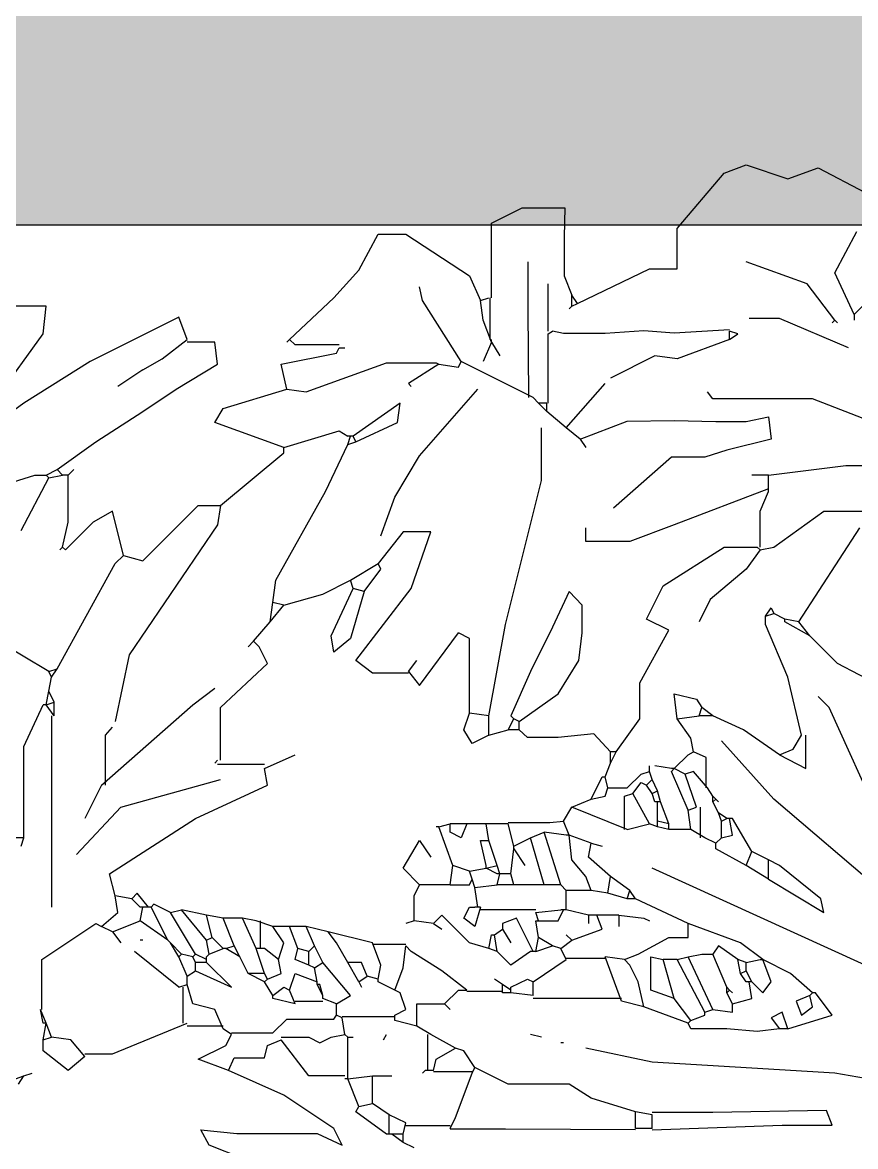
# Model space of a CAD drawing. Header units: metres. Extents: x 1769 to 3632, y 809 to 2652.
# Drawn here: x 2677.7965 to 2678.0417, y 1870.5699 to 1870.9007 of the extents above; entities that cross this region are included whole.
import ezdxf

# ---------------------------------------------------------------- set-up
doc = ezdxf.new("R2010")
doc.units = ezdxf.units.M
doc.header["$LTSCALE"] = 10
for name, color, linetype in [('A-WALL', 6, 'Continuous'), ('A-WALL-PATT', 8, 'Continuous'), ('L-PLNT', 66, 'Continuous')]:
    doc.layers.add(name, color=color, linetype=linetype)

# ---------------------------------------------------------------- blocks, each defined once
blk = doc.blocks.new('GARRA DE LEON')
at = {"layer": 'L-PLNT', "color": 65, "linetype": 'Continuous'}
for p, q in [((1271.7117, 335.3075), (1271.7821, 335.3903)), ((1271.7821, 335.3903), (1271.8152, 335.4027)), ((1271.8152, 335.4027), (1271.8773, 335.382)), ((1271.8773, 335.382), (1271.9229, 335.3986)), ((1271.9229, 335.3986), (1271.9933, 335.3613)), ((1271.4342, 335.3158), (1271.4798, 335.3386)), ((1271.4798, 335.3386), (1271.5439, 335.3386)), ((1271.5439, 335.3386), (1271.5429, 335.2951)), ((1271.4342, 335.204), (1271.4342, 335.3158)), ((1271.7117, 335.2474), (1271.7117, 335.3075)), ((1271.9477, 335.2412), (1271.9809, 335.3034)), ((1271.2354, 335.2454), (1271.2644, 335.2992)), ((1271.2644, 335.2992), (1271.3059, 335.2992)), ((1271.3059, 335.2992), (1271.4011, 335.2371)), ((1271.5429, 335.2951), (1271.5429, 335.2371)), ((1271.4891, 335.1874), (1271.4891, 335.2578)), ((1271.9063, 335.2247), (1271.8152, 335.2578)), ((1271.1982, 335.204), (1271.2354, 335.2454)), ((1271.4011, 335.2371), (1271.4177, 335.1998)), ((1271.5429, 335.2371), (1271.5543, 335.2081)), ((1271.5626, 335.1957), (1271.6703, 335.2474)), ((1271.6703, 335.2474), (1271.7117, 335.2474)), ((1271.9767, 335.1791), (1271.9477, 335.2412)), ((1271.9767, 335.1791), (1272.043, 335.2454)), ((1271.3307, 335.1998), (1271.3265, 335.2205)), ((1271.5191, 335.1543), (1271.5191, 335.2247)), ((1271.9477, 335.1708), (1271.9063, 335.2247)), ((1271.1319, 335.1418), (1271.1982, 335.204)), ((1271.4177, 335.1998), (1271.4301, 335.204)), ((1271.4321, 335.1418), (1271.4321, 335.204)), ((1271.5543, 335.1915), (1271.5543, 335.2081)), ((1271.5626, 335.1957), (1271.5543, 335.2081)), ((1270.7675, 335.1915), (1270.7219, 335.1915)), ((1270.7633, 335.1501), (1270.7675, 335.1915)), ((1271.3887, 335.1087), (1271.3307, 335.1998)), ((1271.4218, 335.1708), (1271.4177, 335.1998)), ((1271.4901, 335.0549), (1271.4891, 335.1874)), ((1271.5543, 335.1915), (1271.5502, 335.1874)), ((1271.5543, 335.1915), (1271.5626, 335.1957)), ((1270.9663, 335.175), (1270.8337, 335.1087)), ((1270.9787, 335.1418), (1270.9663, 335.175)), ((1271.4342, 335.1377), (1271.4218, 335.1708)), ((1271.8649, 335.1729), (1271.8194, 335.1729)), ((1271.9684, 335.1294), (1271.8649, 335.1729)), ((1271.9477, 335.1708), (1271.9436, 335.1667)), ((1271.9477, 335.1708), (1271.9519, 335.1667)), ((1271.9767, 335.1791), (1271.9767, 335.1708)), ((1271.5191, 335.1501), (1271.5253, 335.1543)), ((1271.5419, 335.1504), (1271.5253, 335.1543)), ((1271.662, 335.1548), (1271.604, 335.1504)), ((1271.7076, 335.1512), (1271.662, 335.1548)), ((1271.7904, 335.1563), (1271.7076, 335.1512)), ((1271.8028, 335.1501), (1271.7904, 335.1543)), ((1271.7904, 335.1418), (1271.7904, 335.1543)), ((1270.6764, 335.03), (1270.7633, 335.1501)), ((1270.9414, 335.1129), (1270.9787, 335.1418)), ((1271.0201, 335.1377), (1270.9787, 335.1377)), ((1271.0242, 335.1046), (1271.0201, 335.1377)), ((1271.1319, 335.1418), (1271.1278, 335.1377)), ((1271.1402, 335.1336), (1271.1319, 335.1418)), ((1271.4342, 335.1377), (1271.4218, 335.1087)), ((1271.4342, 335.1377), (1271.4342, 335.1418)), ((1271.4342, 335.1377), (1271.4466, 335.117)), ((1271.5191, 335.0466), (1271.5191, 335.1501)), ((1271.604, 335.1504), (1271.5419, 335.1504)), ((1271.7904, 335.1418), (1271.7117, 335.1129)), ((1271.7904, 335.1418), (1271.8028, 335.1501)), ((1271.1195, 335.1046), (1271.2023, 335.1211)), ((1271.2064, 335.1336), (1271.1402, 335.1336)), ((1271.2023, 335.1211), (1271.2064, 335.1294)), ((1271.2064, 335.1294), (1271.2147, 335.1294)), ((1270.8337, 335.1087), (1270.7343, 335.0466)), ((1270.9124, 335.0963), (1270.9414, 335.1129)), ((1270.9124, 335.0963), (1270.9414, 335.1129)), ((1270.9621, 335.0673), (1271.0242, 335.1046)), ((1271.1278, 335.0673), (1271.1195, 335.1046)), ((1271.1568, 335.0632), (1271.2769, 335.1067)), ((1271.2769, 335.1067), (1271.3514, 335.1067)), ((1271.3555, 335.1046), (1271.31, 335.0756)), ((1271.3514, 335.1067), (1271.3555, 335.1046)), ((1271.3555, 335.1046), (1271.3845, 335.1004)), ((1271.3845, 335.1004), (1271.3887, 335.1087)), ((1271.4135, 335.0963), (1271.3887, 335.1087)), ((1271.6786, 335.117), (1271.6123, 335.0839)), ((1271.7117, 335.1129), (1271.6786, 335.117)), ((1270.9124, 335.0963), (1270.8752, 335.0714)), ((1271.4963, 335.0549), (1271.4135, 335.0963)), ((1271.31, 335.0756), (1271.3141, 335.0714)), ((1271.546, 335.0093), (1271.604, 335.0756)), ((1270.9124, 335.0342), (1270.9621, 335.0673)), ((1271.0325, 335.0383), (1271.1278, 335.0673)), ((1271.1278, 335.0673), (1271.1568, 335.0632)), ((1271.3265, 334.9679), (1271.4135, 335.0673)), ((1271.5046, 335.0466), (1271.4963, 335.0549)), ((1271.7655, 335.0528), (1271.7572, 335.0632)), ((1271.9146, 335.0528), (1271.7655, 335.0528)), ((1272.0057, 335.0176), (1271.9146, 335.0528)), ((1270.7343, 335.0466), (1270.6722, 335.0011)), ((1270.842, 334.9886), (1270.9124, 335.0342)), ((1271.0201, 335.0176), (1271.0325, 335.0383)), ((1271.2976, 335.0466), (1271.2272, 334.9969)), ((1271.2934, 335.0176), (1271.2976, 335.0466)), ((1271.517, 335.0342), (1271.5046, 335.0466)), ((1271.517, 335.0466), (1271.5046, 335.0466)), ((1271.517, 335.0342), (1271.517, 335.0466)), ((1271.546, 335.0093), (1271.517, 335.0342)), ((1271.1236, 334.9803), (1271.0201, 335.0176)), ((1271.2313, 334.9886), (1271.2934, 335.0176)), ((1271.5667, 334.9928), (1271.6371, 335.0197)), ((1271.6371, 335.0197), (1271.7076, 335.0207)), ((1271.7076, 335.0207), (1271.7696, 335.0192)), ((1271.7696, 335.0192), (1271.8152, 335.0192)), ((1271.8152, 335.0192), (1271.8484, 335.0259)), ((1271.8484, 335.0259), (1271.8525, 334.9928)), ((1271.1236, 334.9803), (1271.2064, 335.0052)), ((1271.2064, 335.0052), (1271.2189, 334.9969)), ((1271.5088, 334.9306), (1271.5088, 335.0093)), ((1271.5667, 334.9928), (1271.546, 335.0093)), ((1270.7841, 334.9472), (1270.842, 334.9886)), ((1271.1857, 334.9141), (1271.2189, 334.9845)), ((1271.2189, 334.9845), (1271.223, 334.9969)), ((1271.223, 334.9969), (1271.2189, 334.9969)), ((1271.2189, 334.9845), (1271.2313, 334.9886)), ((1271.2272, 334.9969), (1271.223, 334.9969)), ((1271.2313, 334.9886), (1271.2272, 334.9969)), ((1271.5667, 334.9928), (1271.575, 334.9803)), ((1271.8525, 334.9928), (1271.7862, 334.9762)), ((1271.0284, 334.8934), (1271.1236, 334.9721)), ((1271.1236, 334.9721), (1271.1236, 334.9803)), ((1271.2893, 334.9058), (1271.3265, 334.9679)), ((1271.7862, 334.9762), (1271.7531, 334.9658)), ((1271.7034, 334.9658), (1271.6164, 334.8892)), ((1271.7531, 334.9658), (1271.7034, 334.9658)), ((1271.8484, 334.9389), (1271.9643, 334.9534)), ((1271.9643, 334.9534), (1272.0305, 334.9534)), ((1270.6847, 334.9182), (1270.7509, 334.9389)), ((1270.7302, 334.8561), (1270.7716, 334.9348)), ((1270.7509, 334.9389), (1270.7675, 334.9389)), ((1270.7675, 334.9389), (1270.7841, 334.9472)), ((1270.7716, 334.9348), (1270.7675, 334.9389)), ((1270.7716, 334.9348), (1270.7923, 334.9389)), ((1270.7923, 334.9389), (1270.7841, 334.9472)), ((1270.8006, 334.9389), (1270.7923, 334.9389)), ((1270.8006, 334.9389), (1270.8089, 334.9472)), ((1270.8006, 334.9306), (1270.8006, 334.9389)), ((1271.8484, 334.9389), (1271.8235, 334.9389)), ((1271.8484, 334.9182), (1271.8484, 334.9389)), ((1270.8006, 334.8685), (1270.8006, 334.9306)), ((1271.4549, 334.7153), (1271.5088, 334.9306)), ((1271.8484, 334.9182), (1271.7076, 334.8644)), ((1271.8484, 334.9141), (1271.8484, 334.9182)), ((1271.1112, 334.7816), (1271.1857, 334.9141)), ((1271.2686, 334.8478), (1271.2893, 334.9058)), ((1271.8359, 334.8851), (1271.8484, 334.9141)), ((1270.8669, 334.8851), (1270.8379, 334.8685)), ((1270.8834, 334.8188), (1270.8669, 334.8851)), ((1270.9124, 334.8106), (1270.9953, 334.8934)), ((1270.9953, 334.8934), (1271.0284, 334.8934)), ((1271.0284, 334.8934), (1271.0242, 334.8644)), ((1271.8359, 334.8313), (1271.8359, 334.8851)), ((1271.8566, 334.8313), (1271.9312, 334.8851)), ((1271.9312, 334.8851), (1271.9891, 334.8851)), ((1270.7923, 334.8313), (1270.8006, 334.8685)), ((1270.8379, 334.8685), (1270.7965, 334.8271)), ((1271.0242, 334.8644), (1270.8917, 334.6698)), ((1271.3017, 334.854), (1271.2644, 334.8064)), ((1271.3431, 334.854), (1271.3017, 334.854)), ((1271.3141, 334.7691), (1271.3431, 334.854)), ((1271.575, 334.8395), (1271.575, 334.8602)), ((1271.7076, 334.8644), (1271.6413, 334.8395)), ((1271.8939, 334.7194), (1271.985, 334.8602)), ((1271.6413, 334.8395), (1271.575, 334.8395)), ((1270.7923, 334.8313), (1270.7882, 334.8271)), ((1270.7965, 334.8271), (1270.7923, 334.8313)), ((1270.871, 334.8064), (1270.8834, 334.8188)), ((1270.8834, 334.8188), (1270.9124, 334.8106)), ((1271.691, 334.7733), (1271.7821, 334.8313)), ((1271.7821, 334.8313), (1271.8318, 334.8313)), ((1271.8359, 334.8271), (1271.8152, 334.7981)), ((1271.8359, 334.8271), (1271.8318, 334.8313)), ((1271.8359, 334.8271), (1271.8566, 334.8313)), ((1270.7841, 334.649), (1270.871, 334.8064)), ((1271.223, 334.7816), (1271.2644, 334.8064)), ((1271.2686, 334.7981), (1271.2644, 334.8064)), ((1271.2437, 334.765), (1271.2686, 334.7981)), ((1271.8152, 334.7981), (1271.7614, 334.7526)), ((1271.1071, 334.7484), (1271.1112, 334.7816)), ((1271.1816, 334.7609), (1271.223, 334.7816)), ((1271.194, 334.6987), (1271.2272, 334.7691)), ((1271.2272, 334.7691), (1271.223, 334.7816)), ((1271.2437, 334.765), (1271.2272, 334.7691)), ((1271.2313, 334.6615), (1271.3141, 334.7691)), ((1271.6661, 334.7236), (1271.691, 334.7733)), ((1271.1029, 334.7194), (1271.1071, 334.7484)), ((1271.1236, 334.7443), (1271.1071, 334.7484)), ((1271.1236, 334.7443), (1271.1816, 334.7609)), ((1271.2437, 334.765), (1271.223, 334.6946)), ((1271.5502, 334.765), (1271.5253, 334.7112)), ((1271.5698, 334.7443), (1271.5502, 334.765)), ((1271.7614, 334.7526), (1271.7448, 334.7194)), ((1271.1029, 334.7194), (1271.1236, 334.7443)), ((1271.5698, 334.7029), (1271.5698, 334.7443)), ((1271.8442, 334.7277), (1271.8525, 334.7402)), ((1271.8442, 334.7277), (1271.8566, 334.7319)), ((1271.8525, 334.7402), (1271.8566, 334.7319)), ((1271.8732, 334.7236), (1271.8566, 334.7319)), ((1270.7716, 334.6449), (1270.6474, 334.7194)), ((1271.0781, 334.6905), (1271.1029, 334.7194)), ((1271.4301, 334.5786), (1271.4549, 334.7153)), ((1271.6992, 334.707), (1271.6661, 334.7236)), ((1271.8442, 334.7153), (1271.8442, 334.7277)), ((1271.8773, 334.6366), (1271.8442, 334.7153)), ((1271.8732, 334.7194), (1271.8732, 334.7236)), ((1271.8939, 334.7194), (1271.8732, 334.7236)), ((1271.9105, 334.6987), (1271.8732, 334.7194)), ((1271.9105, 334.6987), (1271.8939, 334.7194)), ((1271.1982, 334.6739), (1271.194, 334.6987)), ((1271.3265, 334.6242), (1271.3845, 334.7029)), ((1271.4011, 334.6946), (1271.3845, 334.7029)), ((1271.4011, 334.6946), (1271.3845, 334.7029)), ((1271.5253, 334.7112), (1271.4922, 334.6449)), ((1271.5647, 334.6615), (1271.5698, 334.7029)), ((1271.6558, 334.6283), (1271.6992, 334.707)), ((1271.9519, 334.6573), (1271.9105, 334.6987)), ((1271.0781, 334.6905), (1271.0698, 334.6822)), ((1271.0864, 334.6822), (1271.0781, 334.6905)), ((1271.0988, 334.6573), (1271.0864, 334.6822)), ((1271.223, 334.6946), (1271.1982, 334.6739)), ((1271.4011, 334.5828), (1271.4011, 334.6946)), ((1270.8917, 334.6698), (1270.871, 334.5704)), ((1270.7716, 334.6449), (1270.7841, 334.649)), ((1270.7758, 334.6366), (1270.7841, 334.649)), ((1271.0284, 334.5911), (1271.0988, 334.6573)), ((1271.2561, 334.6428), (1271.2313, 334.6615)), ((1271.31, 334.6449), (1271.3224, 334.6615)), ((1271.5336, 334.6118), (1271.5647, 334.6615)), ((1272.0223, 334.6201), (1271.9519, 334.6573)), ((1270.7758, 334.6366), (1270.7716, 334.6449)), ((1270.7716, 334.6159), (1270.7758, 334.6366)), ((1271.31, 334.6428), (1271.2561, 334.6428)), ((1271.31, 334.6449), (1271.3265, 334.6242)), ((1271.4922, 334.6449), (1271.4632, 334.5786)), ((1271.898, 334.5497), (1271.8773, 334.6366)), ((1270.7675, 334.5952), (1270.7716, 334.6159)), ((1270.7799, 334.5994), (1270.7716, 334.6159)), ((1270.987, 334.5952), (1271.0201, 334.6201)), ((1271.6558, 334.5745), (1271.6558, 334.6283)), ((1270.7675, 334.5952), (1270.7799, 334.5994)), ((1270.7799, 334.5786), (1270.7799, 334.5994)), ((1271.4756, 334.5704), (1271.5336, 334.6118)), ((1271.7117, 334.5745), (1271.7076, 334.6118)), ((1271.7076, 334.6118), (1271.7407, 334.6035)), ((1271.7407, 334.6035), (1271.749, 334.5911)), ((1271.9394, 334.5911), (1271.9229, 334.6076)), ((1270.7343, 334.5331), (1270.7633, 334.5952)), ((1270.7675, 334.5952), (1270.7633, 334.5952)), ((1270.7799, 334.5786), (1270.7675, 334.5952)), ((1270.8503, 334.4751), (1270.987, 334.5952)), ((1271.0284, 334.5124), (1271.0284, 334.5911)), ((1271.3928, 334.5579), (1271.4011, 334.5828)), ((1271.4301, 334.5786), (1271.4011, 334.5828)), ((1271.7448, 334.5786), (1271.749, 334.5911)), ((1271.7655, 334.5786), (1271.749, 334.5911)), ((1272.0761, 334.2888), (1271.9394, 334.5911)), ((1270.7758, 334.5786), (1270.7758, 334.4006)), ((1271.4301, 334.5497), (1271.4301, 334.5786)), ((1271.4591, 334.5579), (1271.4674, 334.5745)), ((1271.4632, 334.5786), (1271.4674, 334.5745)), ((1271.4756, 334.5704), (1271.4674, 334.5745)), ((1271.4756, 334.5579), (1271.4756, 334.5704)), ((1271.6206, 334.5248), (1271.6558, 334.5745)), ((1271.7117, 334.5745), (1271.7448, 334.5786)), ((1271.7324, 334.5455), (1271.7117, 334.5745)), ((1271.7655, 334.5786), (1271.7448, 334.5786)), ((1271.8111, 334.5579), (1271.7655, 334.5786)), ((1270.8565, 334.5497), (1270.8669, 334.5621)), ((1270.8565, 334.4751), (1270.8565, 334.5497)), ((1271.4052, 334.5372), (1271.3928, 334.5579)), ((1271.4301, 334.5497), (1271.4052, 334.5372)), ((1271.4301, 334.5497), (1271.4591, 334.5579)), ((1271.4756, 334.5579), (1271.4591, 334.5579)), ((1271.488, 334.5466), (1271.4756, 334.5579)), ((1271.5336, 334.5466), (1271.488, 334.5466)), ((1271.5874, 334.5517), (1271.5336, 334.5466)), ((1271.6123, 334.5248), (1271.5874, 334.5517)), ((1271.8649, 334.5207), (1271.8111, 334.5579)), ((1271.8856, 334.529), (1271.898, 334.5497)), ((1271.9042, 334.5), (1271.9042, 334.5497)), ((1270.7343, 334.3964), (1270.7343, 334.5331)), ((1271.7365, 334.5248), (1271.7324, 334.5455)), ((1271.8566, 334.4544), (1271.778, 334.5414)), ((1271.0946, 334.5), (1271.1402, 334.5207)), ((1271.6123, 334.5082), (1271.6206, 334.5248)), ((1271.6123, 334.5082), (1271.6123, 334.5248)), ((1271.6206, 334.5248), (1271.6123, 334.5248)), ((1271.7076, 334.5), (1271.7282, 334.5207)), ((1271.7282, 334.5207), (1271.7365, 334.5248)), ((1271.7552, 334.5165), (1271.7365, 334.5248)), ((1271.7552, 334.471), (1271.7552, 334.5165)), ((1271.8649, 334.5207), (1271.8856, 334.529)), ((1271.8649, 334.5207), (1271.9042, 334.5)), ((1271.0242, 334.5124), (1271.0201, 334.5082)), ((1271.0946, 334.5062), (1271.0242, 334.5062)), ((1271.0988, 334.4751), (1271.0946, 334.5)), ((1271.604, 334.4875), (1271.6123, 334.5082)), ((1271.6703, 334.4958), (1271.6703, 334.5041)), ((1271.7034, 334.5), (1271.6786, 334.5041)), ((1271.7034, 334.4958), (1271.7076, 334.5)), ((1271.7076, 334.5), (1271.7034, 334.5)), ((1271.7241, 334.4917), (1271.7076, 334.5)), ((1270.8793, 334.442), (1271.0284, 334.4834)), ((1271.5833, 334.4544), (1271.5999, 334.4875)), ((1271.5999, 334.4875), (1271.604, 334.4875)), ((1271.6082, 334.471), (1271.604, 334.4875)), ((1271.6371, 334.471), (1271.6578, 334.4917)), ((1271.6454, 334.4627), (1271.6578, 334.4793)), ((1271.6578, 334.4917), (1271.6703, 334.4958)), ((1271.6578, 334.4793), (1271.6661, 334.4751)), ((1271.6661, 334.4751), (1271.6744, 334.4834)), ((1271.6744, 334.4834), (1271.6703, 334.4958)), ((1271.6827, 334.4668), (1271.6744, 334.4834)), ((1271.7282, 334.4378), (1271.7034, 334.4958)), ((1271.7365, 334.4958), (1271.7241, 334.4917)), ((1271.7407, 334.442), (1271.7241, 334.4917)), ((1271.7572, 334.471), (1271.7365, 334.4958)), ((1270.8503, 334.4751), (1270.8255, 334.4254)), ((1270.9911, 334.4254), (1271.0988, 334.4751)), ((1271.604, 334.4586), (1271.6082, 334.471)), ((1271.6082, 334.471), (1271.6371, 334.471)), ((1271.633, 334.4586), (1271.6454, 334.4627)), ((1271.6703, 334.4171), (1271.6454, 334.4627)), ((1271.6744, 334.4627), (1271.6661, 334.4751)), ((1271.6744, 334.4627), (1271.6827, 334.4668)), ((1271.6786, 334.4503), (1271.6744, 334.4627)), ((1271.6868, 334.4503), (1271.6827, 334.4668)), ((1271.7655, 334.4586), (1271.7572, 334.471)), ((1271.5543, 334.442), (1271.5833, 334.4544)), ((1271.5833, 334.4544), (1271.604, 334.4586)), ((1271.633, 334.4089), (1271.633, 334.4586)), ((1271.6827, 334.4503), (1271.6786, 334.4503)), ((1271.6827, 334.4213), (1271.6827, 334.4503)), ((1271.6868, 334.4503), (1271.6827, 334.4503)), ((1271.6992, 334.4171), (1271.6868, 334.4503)), ((1271.7655, 334.4503), (1271.7655, 334.4586)), ((1271.7696, 334.4544), (1271.7655, 334.4586)), ((1271.7655, 334.4503), (1271.7696, 334.4544)), ((1271.7738, 334.4337), (1271.7655, 334.4503)), ((1271.7696, 334.4544), (1271.7738, 334.4503)), ((1272.0595, 334.2805), (1271.8566, 334.4544)), ((1270.813, 334.3716), (1270.8793, 334.442)), ((1271.5419, 334.4213), (1271.5543, 334.442)), ((1271.6371, 334.4089), (1271.5543, 334.442)), ((1271.7282, 334.4378), (1271.7407, 334.442)), ((1271.7324, 334.4089), (1271.7282, 334.4378)), ((1271.7469, 334.3964), (1271.7469, 334.442)), ((1271.778, 334.4213), (1271.7738, 334.4337)), ((1271.7862, 334.4254), (1271.7738, 334.4337)), ((1270.8627, 334.3426), (1270.9911, 334.4254)), ((1271.3555, 334.413), (1271.3514, 334.413)), ((1271.3555, 334.413), (1271.3721, 334.4171)), ((1271.3763, 334.355), (1271.3555, 334.413)), ((1271.397, 334.4171), (1271.3721, 334.4171)), ((1271.3721, 334.4047), (1271.3721, 334.4171)), ((1271.397, 334.4171), (1271.3887, 334.3964)), ((1271.4259, 334.4171), (1271.397, 334.4171)), ((1271.4301, 334.3923), (1271.4259, 334.4171)), ((1271.4591, 334.4171), (1271.4259, 334.4171)), ((1271.4591, 334.4192), (1271.5212, 334.4192)), ((1271.4674, 334.384), (1271.4591, 334.4171)), ((1271.5212, 334.4192), (1271.5419, 334.4213)), ((1271.5502, 334.4006), (1271.5419, 334.4213)), ((1271.6371, 334.4089), (1271.6703, 334.4171)), ((1271.6827, 334.413), (1271.6703, 334.4171)), ((1271.6992, 334.4171), (1271.6827, 334.4213)), ((1271.6827, 334.4171), (1271.6827, 334.4213)), ((1271.6827, 334.413), (1271.6827, 334.4171)), ((1271.6992, 334.4089), (1271.6827, 334.413)), ((1271.6992, 334.4089), (1271.6992, 334.4171)), ((1271.778, 334.4213), (1271.7862, 334.4254)), ((1271.778, 334.3964), (1271.778, 334.4213)), ((1271.7904, 334.4254), (1271.7862, 334.4254)), ((1271.7945, 334.4254), (1271.7904, 334.4254)), ((1271.7945, 334.4006), (1271.7904, 334.4254)), ((1271.8235, 334.3757), (1271.7945, 334.4254)), ((1270.7343, 334.3964), (1270.7136, 334.3964)), ((1270.7302, 334.384), (1270.7343, 334.3964)), ((1270.7758, 334.4006), (1270.7758, 334.2929)), ((1271.3887, 334.3964), (1271.3721, 334.4047)), ((1271.4674, 334.384), (1271.4922, 334.3964)), ((1271.4922, 334.3964), (1271.5129, 334.4047)), ((1271.5129, 334.326), (1271.4922, 334.3964)), ((1271.5378, 334.326), (1271.5129, 334.4047)), ((1271.546, 334.4006), (1271.5129, 334.4047)), ((1271.5502, 334.4006), (1271.546, 334.4006)), ((1271.5543, 334.3633), (1271.5502, 334.4006)), ((1271.5833, 334.3882), (1271.5502, 334.4006)), ((1271.7324, 334.4089), (1271.6992, 334.4089)), ((1271.7531, 334.3964), (1271.7324, 334.4089)), ((1271.7696, 334.3882), (1271.7531, 334.3964)), ((1271.7696, 334.3882), (1271.778, 334.3964)), ((1271.778, 334.3964), (1271.7945, 334.4006)), ((1271.3017, 334.3509), (1271.3265, 334.3923)), ((1271.3265, 334.3923), (1271.3431, 334.3674)), ((1271.4259, 334.355), (1271.4177, 334.3923)), ((1271.4177, 334.3923), (1271.4301, 334.3923)), ((1271.4425, 334.355), (1271.4301, 334.3923)), ((1271.4632, 334.3426), (1271.4674, 334.3799)), ((1271.4674, 334.3799), (1271.4674, 334.384)), ((1271.4674, 334.3799), (1271.4839, 334.355)), ((1271.5792, 334.3674), (1271.5833, 334.3882)), ((1271.5833, 334.3882), (1271.5999, 334.384)), ((1271.7696, 334.3799), (1271.7696, 334.3882)), ((1271.8152, 334.355), (1271.7696, 334.3799)), ((1271.575, 334.3385), (1271.5543, 334.3633)), ((1271.6123, 334.3385), (1271.5792, 334.3674)), ((1271.8152, 334.355), (1271.8235, 334.3757)), ((1271.8484, 334.3633), (1271.8235, 334.3757)), ((1271.8649, 334.355), (1271.8484, 334.3633)), ((1271.8484, 334.3343), (1271.8484, 334.3633)), ((1271.3265, 334.326), (1271.3017, 334.3509)), ((1271.3721, 334.326), (1271.3763, 334.355)), ((1271.4011, 334.3467), (1271.3763, 334.355)), ((1271.4011, 334.3467), (1271.4259, 334.3509)), ((1271.4052, 334.3343), (1271.4011, 334.3467)), ((1271.4259, 334.3509), (1271.4425, 334.355)), ((1271.4259, 334.3509), (1271.4259, 334.355)), ((1271.4425, 334.3426), (1271.4259, 334.3509)), ((1271.4466, 334.3426), (1271.4425, 334.355)), ((1271.9933, 334.2059), (1271.6744, 334.3509)), ((1271.8484, 334.3343), (1271.8152, 334.355)), ((1271.927, 334.3053), (1271.8649, 334.355)), ((1270.871, 334.3095), (1270.8627, 334.3426)), ((1271.4011, 334.326), (1271.4052, 334.3343)), ((1271.4094, 334.3219), (1271.4052, 334.3343)), ((1271.4425, 334.326), (1271.4466, 334.3426)), ((1271.4466, 334.3426), (1271.4425, 334.3426)), ((1271.4632, 334.3426), (1271.4466, 334.3426)), ((1271.4674, 334.326), (1271.4632, 334.3426)), ((1271.5833, 334.3177), (1271.575, 334.3385)), ((1271.6082, 334.3136), (1271.6123, 334.3385)), ((1271.6413, 334.3177), (1271.6123, 334.3385)), ((1271.8484, 334.3343), (1271.9312, 334.2846)), ((1270.9041, 334.3136), (1270.8959, 334.3053)), ((1270.9207, 334.2929), (1270.9041, 334.3136)), ((1271.3183, 334.3095), (1271.3265, 334.326)), ((1271.3721, 334.326), (1271.3265, 334.326)), ((1271.3721, 334.326), (1271.4011, 334.326)), ((1271.4094, 334.3219), (1271.4425, 334.326)), ((1271.4135, 334.2929), (1271.4094, 334.3219)), ((1271.4674, 334.326), (1271.4425, 334.326)), ((1271.5129, 334.326), (1271.4674, 334.326)), ((1271.5378, 334.326), (1271.5129, 334.326)), ((1271.546, 334.3177), (1271.5378, 334.326)), ((1271.546, 334.2888), (1271.546, 334.3177)), ((1271.5833, 334.3177), (1271.546, 334.3177)), ((1271.6082, 334.3136), (1271.5833, 334.3177)), ((1271.6371, 334.3053), (1271.6082, 334.3136)), ((1271.6371, 334.3053), (1271.6413, 334.3177)), ((1271.6496, 334.3053), (1271.6413, 334.3177)), ((1270.8752, 334.2846), (1270.871, 334.3095)), ((1270.8959, 334.3053), (1270.871, 334.3095)), ((1270.9083, 334.2929), (1270.8959, 334.3053)), ((1270.929, 334.297), (1270.9249, 334.2929)), ((1270.9538, 334.2846), (1270.929, 334.297)), ((1271.3183, 334.2722), (1271.3183, 334.3095)), ((1271.6496, 334.3053), (1271.6371, 334.3053)), ((1271.7282, 334.2681), (1271.6496, 334.3053)), ((1271.9312, 334.2846), (1271.927, 334.3053)), ((1270.8503, 334.2639), (1270.8752, 334.2846)), ((1270.9083, 334.2722), (1270.9124, 334.2929)), ((1270.9124, 334.2929), (1270.9083, 334.2929)), ((1270.9166, 334.2929), (1270.9124, 334.2929)), ((1270.9207, 334.2929), (1270.9166, 334.2929)), ((1270.9249, 334.2929), (1270.9207, 334.2929)), ((1270.9497, 334.2432), (1270.9249, 334.2929)), ((1270.9538, 334.2846), (1270.9704, 334.2888)), ((1270.9911, 334.2225), (1270.9538, 334.2846)), ((1271.0077, 334.2432), (1270.9704, 334.2888)), ((1271.0077, 334.2805), (1270.9704, 334.2888)), ((1271.0159, 334.2474), (1271.0077, 334.2805)), ((1271.0325, 334.2763), (1271.0077, 334.2805)), ((1271.3597, 334.2805), (1271.3473, 334.2681)), ((1271.4011, 334.2391), (1271.3597, 334.2805)), ((1271.3928, 334.2763), (1271.4011, 334.2929)), ((1271.4011, 334.2929), (1271.4094, 334.2929)), ((1271.4177, 334.2929), (1271.4094, 334.2639)), ((1271.4135, 334.2929), (1271.4094, 334.2929)), ((1271.4177, 334.2929), (1271.4135, 334.2929)), ((1271.5005, 334.2888), (1271.4177, 334.2888)), ((1271.5005, 334.2846), (1271.5378, 334.2888)), ((1271.5046, 334.2722), (1271.5005, 334.2846)), ((1271.5336, 334.2722), (1271.5419, 334.2888)), ((1271.5419, 334.2888), (1271.5378, 334.2888)), ((1271.546, 334.2888), (1271.5419, 334.2888)), ((1271.5792, 334.2805), (1271.546, 334.2888)), ((1271.5792, 334.2805), (1271.5792, 334.2681)), ((1271.5916, 334.2805), (1271.5792, 334.2805)), ((1271.5999, 334.2598), (1271.5916, 334.2805)), ((1271.6247, 334.2805), (1271.5916, 334.2805)), ((1271.6247, 334.2805), (1271.6247, 334.2639)), ((1271.6247, 334.2805), (1271.662, 334.2763)), ((1270.7613, 334.2142), (1270.842, 334.2681)), ((1270.842, 334.2681), (1270.8503, 334.2639)), ((1270.8669, 334.2556), (1270.8503, 334.2639)), ((1270.8669, 334.2556), (1270.9083, 334.2722)), ((1270.9497, 334.2432), (1270.9083, 334.2722)), ((1271.0491, 334.2349), (1271.0325, 334.2763)), ((1271.0615, 334.2763), (1271.0325, 334.2763)), ((1271.0822, 334.2308), (1271.0615, 334.2763)), ((1271.0822, 334.2722), (1271.0615, 334.2763)), ((1271.1071, 334.2639), (1271.0822, 334.2722)), ((1271.0884, 334.2308), (1271.0884, 334.2722)), ((1271.1236, 334.2391), (1271.1071, 334.2639)), ((1271.1319, 334.2639), (1271.1071, 334.2639)), ((1271.1443, 334.2308), (1271.1319, 334.2639)), ((1271.1568, 334.2639), (1271.1319, 334.2639)), ((1271.1692, 334.2349), (1271.1568, 334.2639)), ((1271.1899, 334.2556), (1271.1568, 334.2639)), ((1271.3183, 334.2722), (1271.3059, 334.2681)), ((1271.3473, 334.2681), (1271.3183, 334.2722)), ((1271.3473, 334.2681), (1271.3597, 334.2598)), ((1271.4094, 334.2639), (1271.3928, 334.2763)), ((1271.4715, 334.2763), (1271.4508, 334.2681)), ((1271.4508, 334.2681), (1271.4508, 334.2598)), ((1271.4963, 334.2266), (1271.4715, 334.2763)), ((1271.5046, 334.2474), (1271.5005, 334.2722)), ((1271.5005, 334.2722), (1271.5046, 334.2722)), ((1271.5046, 334.2722), (1271.5336, 334.2722)), ((1271.662, 334.2763), (1271.6703, 334.2722)), ((1271.8069, 334.2391), (1271.7282, 334.2681)), ((1271.7282, 334.2474), (1271.7282, 334.2681)), ((1270.8669, 334.2556), (1270.8793, 334.2391)), ((1271.0077, 334.2432), (1271.0159, 334.2474)), ((1271.0325, 334.2308), (1271.0159, 334.2474)), ((1271.2561, 334.2391), (1271.1899, 334.2556)), ((1271.2023, 334.2391), (1271.1899, 334.2556)), ((1271.4301, 334.2308), (1271.4342, 334.2515)), ((1271.4342, 334.2515), (1271.4384, 334.2515)), ((1271.4384, 334.2515), (1271.4508, 334.2598)), ((1271.4425, 334.2266), (1271.4384, 334.2515)), ((1271.4508, 334.2598), (1271.4632, 334.2391)), ((1271.5005, 334.2266), (1271.5046, 334.2474)), ((1271.5253, 334.2349), (1271.5046, 334.2474)), ((1271.5543, 334.2432), (1271.546, 334.2515)), ((1271.5543, 334.2432), (1271.5999, 334.2598)), ((1271.6537, 334.2225), (1271.6992, 334.2474)), ((1271.6992, 334.2474), (1271.7282, 334.2474)), ((1270.9124, 334.2432), (1270.9083, 334.2432)), ((1270.9538, 334.2391), (1270.9497, 334.2432)), ((1270.9663, 334.2184), (1270.9538, 334.2391)), ((1270.9704, 334.2225), (1270.9538, 334.2391)), ((1271.0118, 334.2225), (1271.0077, 334.2432)), ((1271.0118, 334.2225), (1271.0325, 334.2308)), ((1271.0367, 334.2308), (1271.0325, 334.2308)), ((1271.0367, 334.2308), (1271.0491, 334.2349)), ((1271.0574, 334.2184), (1271.0367, 334.2308)), ((1271.0574, 334.2184), (1271.0491, 334.2349)), ((1271.0946, 334.1935), (1271.0822, 334.2308)), ((1271.0946, 334.2308), (1271.0822, 334.2308)), ((1271.1153, 334.2142), (1271.0946, 334.2308)), ((1271.1153, 334.2142), (1271.1236, 334.2391)), ((1271.1402, 334.2142), (1271.1443, 334.2308)), ((1271.1609, 334.2266), (1271.1443, 334.2308)), ((1271.1609, 334.2266), (1271.1692, 334.2349)), ((1271.1816, 334.2101), (1271.1692, 334.2349)), ((1271.2189, 334.2101), (1271.2023, 334.2391)), ((1271.2686, 334.2059), (1271.2561, 334.2391)), ((1271.3059, 334.237), (1271.2561, 334.237)), ((1271.3017, 334.2018), (1271.3059, 334.2349)), ((1271.3141, 334.2266), (1271.3059, 334.2349)), ((1271.4301, 334.2308), (1271.4011, 334.2391)), ((1271.4425, 334.2266), (1271.4301, 334.2308)), ((1271.5005, 334.2266), (1271.5253, 334.2349)), ((1271.5378, 334.2308), (1271.5253, 334.2349)), ((1271.5378, 334.2308), (1271.5543, 334.2432)), ((1271.546, 334.2142), (1271.5378, 334.2308)), ((1271.7738, 334.2349), (1271.7655, 334.2225)), ((1271.8028, 334.2142), (1271.7738, 334.2349)), ((1271.8401, 334.2142), (1271.8069, 334.2391)), ((1270.7613, 334.1397), (1270.7613, 334.2142)), ((1270.9663, 334.1728), (1270.9, 334.2266)), ((1270.9663, 334.2184), (1270.9704, 334.2225)), ((1270.9787, 334.1894), (1270.9663, 334.2184)), ((1270.987, 334.2184), (1270.9704, 334.2225)), ((1270.987, 334.2184), (1270.9911, 334.2225)), ((1270.9911, 334.2101), (1270.987, 334.2184)), ((1271.0077, 334.2142), (1270.9911, 334.2225)), ((1271.0077, 334.2184), (1271.0118, 334.2225)), ((1271.0077, 334.2142), (1271.0077, 334.2184)), ((1271.0077, 334.2101), (1271.0077, 334.2142)), ((1271.0698, 334.1935), (1271.0574, 334.2184)), ((1271.1195, 334.1935), (1271.1153, 334.2142)), ((1271.1609, 334.2059), (1271.1402, 334.2142)), ((1271.1609, 334.2059), (1271.1609, 334.2266)), ((1271.3597, 334.1977), (1271.3141, 334.2266)), ((1271.4632, 334.2059), (1271.4425, 334.2266)), ((1271.4922, 334.2266), (1271.4632, 334.2059)), ((1271.4963, 334.2266), (1271.4922, 334.2266)), ((1271.5005, 334.2266), (1271.4963, 334.2266)), ((1271.4963, 334.1811), (1271.546, 334.2142)), ((1271.546, 334.2163), (1271.604, 334.2163)), ((1271.6288, 334.1521), (1271.604, 334.2184)), ((1271.633, 334.2142), (1271.604, 334.2184)), ((1271.633, 334.2142), (1271.6537, 334.2225)), ((1271.6413, 334.2059), (1271.633, 334.2142)), ((1271.6723, 334.1687), (1271.6723, 334.2184)), ((1271.6723, 334.2184), (1271.691, 334.2142)), ((1271.7076, 334.1562), (1271.691, 334.2142)), ((1271.7117, 334.2142), (1271.691, 334.2142)), ((1271.7117, 334.2142), (1271.7282, 334.2184)), ((1271.7531, 334.1355), (1271.7117, 334.2142)), ((1271.7282, 334.2184), (1271.749, 334.2225)), ((1271.7655, 334.1397), (1271.7282, 334.2184)), ((1271.749, 334.2225), (1271.7655, 334.2225)), ((1271.7862, 334.1728), (1271.7655, 334.2225)), ((1271.8069, 334.1935), (1271.8028, 334.2142)), ((1271.8152, 334.2101), (1271.8028, 334.2142)), ((1271.8152, 334.2101), (1271.8359, 334.2142)), ((1271.8359, 334.2142), (1271.8401, 334.2142)), ((1271.8815, 334.1935), (1271.8401, 334.2142)), ((1271.8525, 334.1811), (1271.8401, 334.2142)), ((1270.9787, 334.1894), (1270.9911, 334.1977)), ((1270.9911, 334.1977), (1270.9911, 334.2101)), ((1271.0077, 334.2101), (1270.9911, 334.2101)), ((1270.9911, 334.1977), (1271.0449, 334.1728)), ((1271.0449, 334.1728), (1271.0077, 334.2101)), ((1271.0946, 334.1811), (1271.0698, 334.1935)), ((1271.0946, 334.1935), (1271.0698, 334.1935)), ((1271.0988, 334.1852), (1271.0946, 334.1935)), ((1271.0988, 334.1852), (1271.1195, 334.1935)), ((1271.1319, 334.1687), (1271.1402, 334.1935)), ((1271.1402, 334.1935), (1271.1733, 334.1811)), ((1271.1692, 334.2018), (1271.1609, 334.2059)), ((1271.1692, 334.2018), (1271.1816, 334.2101)), ((1271.1733, 334.1811), (1271.1692, 334.2018)), ((1271.223, 334.1604), (1271.1816, 334.2101)), ((1271.2354, 334.1811), (1271.2189, 334.2101)), ((1271.2396, 334.2101), (1271.2189, 334.2101)), ((1271.2479, 334.1894), (1271.2396, 334.2101)), ((1271.2644, 334.1852), (1271.2686, 334.2059)), ((1271.2893, 334.1687), (1271.3017, 334.2018)), ((1271.397, 334.1687), (1271.3597, 334.1977)), ((1271.6537, 334.1811), (1271.6413, 334.2059)), ((1271.8069, 334.1935), (1271.8152, 334.1977)), ((1271.8152, 334.1811), (1271.8069, 334.1935)), ((1271.8152, 334.1977), (1271.8152, 334.2101)), ((1271.8235, 334.1811), (1271.8152, 334.1977)), ((1271.9146, 334.1645), (1271.8815, 334.1935)), ((1270.9663, 334.1728), (1270.9787, 334.1769)), ((1270.9787, 334.1769), (1270.9787, 334.1894)), ((1270.987, 334.148), (1270.9787, 334.1769)), ((1271.0946, 334.1811), (1271.0988, 334.1852)), ((1271.1071, 334.1604), (1271.0946, 334.1811)), ((1271.1733, 334.1769), (1271.1733, 334.1811)), ((1271.1774, 334.1769), (1271.1733, 334.1769)), ((1271.1816, 334.1604), (1271.1733, 334.1769)), ((1271.1816, 334.1604), (1271.1774, 334.1769)), ((1271.2354, 334.1811), (1271.2479, 334.1894)), ((1271.2354, 334.1811), (1271.2396, 334.1728)), ((1271.2644, 334.1852), (1271.2479, 334.1894)), ((1271.2644, 334.1811), (1271.2644, 334.1852)), ((1271.2893, 334.1687), (1271.2644, 334.1811)), ((1271.4508, 334.1769), (1271.4384, 334.1852)), ((1271.4508, 334.1645), (1271.4508, 334.1769)), ((1271.4632, 334.1687), (1271.4508, 334.1769)), ((1271.4632, 334.1728), (1271.488, 334.1852)), ((1271.488, 334.1852), (1271.4963, 334.1811)), ((1271.4963, 334.1604), (1271.4963, 334.1811)), ((1271.662, 334.1438), (1271.6537, 334.1811)), ((1271.8194, 334.1811), (1271.8152, 334.1811)), ((1271.8235, 334.1562), (1271.8194, 334.1811)), ((1271.8235, 334.1811), (1271.8194, 334.1811)), ((1271.8235, 334.1811), (1271.8401, 334.1645)), ((1271.8401, 334.1645), (1271.8525, 334.1811)), ((1270.9725, 334.119), (1270.9725, 334.1728)), ((1271.1071, 334.1604), (1271.1236, 334.1728)), ((1271.1071, 334.1562), (1271.1071, 334.1604)), ((1271.1236, 334.1728), (1271.1319, 334.1687)), ((1271.1402, 334.148), (1271.1319, 334.1687)), ((1271.1816, 334.1562), (1271.1816, 334.1604)), ((1271.2023, 334.148), (1271.223, 334.1604)), ((1271.2976, 334.1645), (1271.2893, 334.1687)), ((1271.3059, 334.1397), (1271.2976, 334.1645)), ((1271.3638, 334.148), (1271.3845, 334.1687)), ((1271.3845, 334.1687), (1271.397, 334.1687)), ((1271.4508, 334.1666), (1271.397, 334.1666)), ((1271.4632, 334.1645), (1271.4508, 334.1645)), ((1271.4632, 334.1687), (1271.4632, 334.1728)), ((1271.4632, 334.1645), (1271.4632, 334.1687)), ((1271.4963, 334.1604), (1271.4632, 334.1645)), ((1271.7076, 334.1562), (1271.6723, 334.1687)), ((1271.7862, 334.1645), (1271.7862, 334.1728)), ((1271.7904, 334.1687), (1271.7862, 334.1728)), ((1271.7862, 334.1645), (1271.7904, 334.1687)), ((1271.7945, 334.148), (1271.7862, 334.1645)), ((1271.7904, 334.1687), (1271.7945, 334.1645)), ((1271.9105, 334.1604), (1271.8898, 334.1521)), ((1271.9105, 334.1604), (1271.9146, 334.1645)), ((1271.9146, 334.1438), (1271.9105, 334.1604)), ((1271.9187, 334.1645), (1271.9146, 334.1645)), ((1271.9436, 334.1314), (1271.9187, 334.1645)), ((1271.0201, 334.1397), (1270.987, 334.148)), ((1271.1402, 334.148), (1271.1071, 334.1562)), ((1271.1402, 334.1521), (1271.1816, 334.1521)), ((1271.2023, 334.148), (1271.1816, 334.1562)), ((1271.2023, 334.1314), (1271.2023, 334.148)), ((1271.3224, 334.1148), (1271.3224, 334.148)), ((1271.3224, 334.148), (1271.3638, 334.148)), ((1271.3638, 334.148), (1271.3721, 334.1397)), ((1271.6288, 334.1562), (1271.4963, 334.1562)), ((1271.662, 334.1438), (1271.6288, 334.1521)), ((1271.7282, 334.119), (1271.662, 334.1438)), ((1271.7324, 334.1231), (1271.7076, 334.1562)), ((1271.7945, 334.148), (1271.8235, 334.1562)), ((1271.7945, 334.1355), (1271.7945, 334.148)), ((1271.8898, 334.1521), (1271.898, 334.1314)), ((1271.898, 334.1314), (1271.9146, 334.1438)), ((1270.7675, 334.119), (1270.7592, 334.1397)), ((1270.7633, 334.119), (1270.7592, 334.1397)), ((1271.0325, 334.1107), (1271.0201, 334.1397)), ((1271.1982, 334.1252), (1271.2023, 334.1314)), ((1271.2106, 334.1273), (1271.2023, 334.1314)), ((1271.2106, 334.1293), (1271.2893, 334.1293)), ((1271.2147, 334.1024), (1271.2106, 334.1273)), ((1271.2893, 334.1314), (1271.3059, 334.1397)), ((1271.2893, 334.1231), (1271.2893, 334.1314)), ((1271.7324, 334.1231), (1271.7531, 334.1314)), ((1271.7531, 334.1355), (1271.7655, 334.1397)), ((1271.7531, 334.1314), (1271.7531, 334.1355)), ((1271.7655, 334.1397), (1271.7945, 334.1355)), ((1271.869, 334.1355), (1271.8525, 334.1273)), ((1271.8525, 334.1273), (1271.8649, 334.1107)), ((1271.8773, 334.1107), (1271.869, 334.1355)), ((1271.8773, 334.1107), (1271.9436, 334.1314)), ((1270.7633, 334.0941), (1270.7675, 334.119)), ((1270.7675, 334.119), (1270.7633, 334.119)), ((1270.7758, 334.0983), (1270.7675, 334.119)), ((1270.8669, 334.0734), (1270.9787, 334.119)), ((1271.0325, 334.1148), (1270.9787, 334.1148)), ((1271.0449, 334.1024), (1271.0325, 334.1107)), ((1271.1071, 334.1045), (1271.1278, 334.1252)), ((1271.1278, 334.1252), (1271.1982, 334.1252)), ((1271.3224, 334.1148), (1271.2893, 334.1231)), ((1271.3431, 334.1024), (1271.3224, 334.1148)), ((1271.7282, 334.119), (1271.7324, 334.1231)), ((1271.7324, 334.1107), (1271.7282, 334.119)), ((1271.7862, 334.1107), (1271.7324, 334.1107)), ((1271.8318, 334.1066), (1271.7862, 334.1107)), ((1271.8649, 334.1107), (1271.8318, 334.1066)), ((1271.8773, 334.1107), (1271.8649, 334.1107)), ((1270.7633, 334.0941), (1270.7758, 334.0983)), ((1270.7633, 334.0776), (1270.7633, 334.0941)), ((1270.8047, 334.0941), (1270.7758, 334.0983)), ((1270.8255, 334.0693), (1270.8047, 334.0941)), ((1271.0367, 334.0858), (1271.0449, 334.1024)), ((1271.0449, 334.1045), (1271.1071, 334.1045)), ((1271.0988, 334.0858), (1271.1195, 334.0941)), ((1271.1195, 334.0983), (1271.1609, 334.0983)), ((1271.1609, 334.0403), (1271.1195, 334.0941)), ((1271.1609, 334.0983), (1271.1774, 334.09)), ((1271.1774, 334.09), (1271.194, 334.0983)), ((1271.194, 334.0983), (1271.2147, 334.1024)), ((1271.2189, 334.0983), (1271.2147, 334.1024)), ((1271.2189, 334.0361), (1271.2189, 334.0983)), ((1271.2189, 334.0983), (1271.2272, 334.0983)), ((1271.2727, 334.0941), (1271.2769, 334.1024)), ((1271.339, 334.0486), (1271.339, 334.1024)), ((1271.3804, 334.0817), (1271.3431, 334.1024)), ((1271.5088, 334.0983), (1271.4922, 334.1024)), ((1270.8006, 334.0486), (1270.7633, 334.0776)), ((1270.9953, 334.0651), (1271.0367, 334.0858)), ((1271.0946, 334.0672), (1271.0988, 334.0858)), ((1271.3514, 334.0651), (1271.3804, 334.0817)), ((1271.3928, 334.0776), (1271.3804, 334.0817)), ((1271.4094, 334.0527), (1271.3928, 334.0776)), ((1271.5419, 334.09), (1271.5378, 334.09)), ((1271.6744, 334.061), (1271.575, 334.0817)), ((1270.8255, 334.0693), (1270.8006, 334.0486)), ((1270.8255, 334.0734), (1270.8669, 334.0734)), ((1271.0408, 334.0486), (1270.9953, 334.0651)), ((1271.0408, 334.0486), (1271.0491, 334.0672)), ((1271.0491, 334.0672), (1271.0946, 334.0672)), ((1271.3473, 334.0486), (1271.3514, 334.0651)), ((1271.9477, 334.0444), (1271.6744, 334.061)), ((1270.7343, 334.0403), (1270.7468, 334.0444)), ((1271.1236, 334.0113), (1271.0408, 334.0486)), ((1271.3348, 334.0486), (1271.3307, 334.0444)), ((1271.3473, 334.0486), (1271.3348, 334.0486)), ((1271.4052, 334.0465), (1271.3473, 334.0465)), ((1271.3804, 333.9782), (1271.4052, 334.0444)), ((1271.4052, 334.0444), (1271.4094, 334.0527)), ((1271.4591, 334.0279), (1271.4094, 334.0527)), ((1272.1134, 334.0154), (1271.9477, 334.0444)), ((1270.7219, 334.0361), (1270.7343, 334.0403)), ((1270.7261, 334.0279), (1270.7343, 334.0403)), ((1271.2147, 334.0403), (1271.1609, 334.0403)), ((1271.2189, 334.0361), (1271.2147, 334.0361)), ((1271.2189, 334.0361), (1271.2561, 334.0403)), ((1271.2354, 333.9947), (1271.2189, 334.0361)), ((1271.2561, 333.9989), (1271.2561, 334.0403)), ((1271.2561, 334.0403), (1271.2851, 334.0403)), ((1271.5502, 334.0279), (1271.4591, 334.0279)), ((1271.5833, 334.0072), (1271.5502, 334.0279)), ((1271.1982, 333.9616), (1271.1236, 334.0113)), ((1271.2313, 333.9865), (1271.2354, 333.9947)), ((1271.2354, 333.9947), (1271.2561, 333.9989)), ((1271.281, 333.9823), (1271.2561, 333.9989)), ((1271.6496, 333.9865), (1271.5833, 334.0072)), ((1271.2769, 333.9533), (1271.2313, 333.9865)), ((1271.281, 333.9533), (1271.281, 333.9823)), ((1271.3059, 333.9699), (1271.281, 333.9823)), ((1271.3721, 333.9616), (1271.3804, 333.9782)), ((1271.6744, 333.9823), (1271.6496, 333.9865)), ((1271.6496, 333.9616), (1271.6496, 333.9865)), ((1271.7655, 333.9854), (1271.6744, 333.9854)), ((1271.6744, 333.9616), (1271.6744, 333.9823)), ((1271.9353, 333.9885), (1271.7655, 333.9854)), ((1271.9436, 333.9668), (1271.9353, 333.9885)), ((1271.0118, 333.9368), (1270.9994, 333.9595)), ((1270.9994, 333.9595), (1271.0532, 333.9544)), ((1271.2106, 333.9368), (1271.1982, 333.9616)), ((1271.3017, 333.9533), (1271.3059, 333.9699)), ((1271.3721, 333.9657), (1271.3059, 333.9657)), ((1271.4549, 333.9606), (1271.3721, 333.9606)), ((1271.6496, 333.9595), (1271.4549, 333.9606)), ((1271.6744, 333.9616), (1271.6496, 333.9616)), ((1271.6744, 333.9595), (1271.869, 333.9668)), ((1271.869, 333.9668), (1271.9436, 333.9668)), ((1271.0532, 333.9544), (1271.1733, 333.9544)), ((1271.1733, 333.9544), (1271.2106, 333.9368)), ((1271.281, 333.9533), (1271.2769, 333.9533)), ((1271.2851, 333.9533), (1271.281, 333.9533)), ((1271.3017, 333.9409), (1271.2851, 333.9533)), ((1271.3017, 333.9533), (1271.2851, 333.9533)), ((1271.3017, 333.9409), (1271.3017, 333.9533)), ((1271.1692, 333.8746), (1271.0118, 333.9368)), ((1271.3183, 333.9326), (1271.3017, 333.9409))]:
    blk.add_line(p, q, dxfattribs=at)

msp = doc.modelspace()

# ---------------------------------------------------------------- hatches: boundary and pattern name
at = {"layer": 'A-WALL-PATT', "ltscale": 0.01}
h = msp.add_hatch(color=256, dxfattribs=at)
h.dxf.hatch_style = 1
h.paths.add_polyline_path([(2687.7034, 1874.19114), (2687.8534, 1874.19114), (2687.8534, 1871.79083), (2687.7034, 1871.79083), (2687.70344, 1873.54084), (2685.8034, 1873.54084), (2685.8034, 1872.15374), (2685.8034, 1870.99083), (2687.8534, 1870.99083), (2687.8534, 1867.74082), (2688.21664, 1867.74082), (2688.21664, 1867.59082), (2687.8534, 1867.59053), (2687.8534, 1867.09053), (2687.7034, 1867.09053), (2687.7034, 1867.59053), (2683.78783, 1867.59082), (2683.78783, 1867.09082), (2683.63783, 1867.09082), (2683.63783, 1867.74082), (2685.6534, 1867.74082), (2685.6534, 1868.69083), (2685.8034, 1868.69083), (2685.8034, 1867.74082), (2687.7034, 1867.74082), (2687.7034, 1870.84083), (2685.8034, 1870.84083), (2685.8034, 1869.49083), (2685.6534, 1869.49083), (2685.6534, 1870.84083), (2675.84442, 1870.84101), (2675.84442, 1870.99101), (2685.6534, 1870.99083), (2685.6534, 1872.15374), (2685.6534, 1874.04084), (2683.63783, 1874.04084), (2683.63783, 1874.19084), (2685.8034, 1874.19084), (2685.8034, 1873.691), (2687.70344, 1873.691)])

# ---------------------------------------------------------------- linework, layer by layer
at = {"layer": 'A-WALL', "ltscale": 0.01}
msp.add_lwpolyline([(2685.6534, 1870.84083), (2675.84442, 1870.84101), (2675.84442, 1870.99101), (2685.6534, 1870.99083)], dxfattribs=at)

# ---------------------------------------------------------------- block references
at = {"layer": 'L-PLNT', "color": 173, "xscale": 0.1967723582811821, "yscale": 0.1967723582811821, "zscale": 0.1967723582811821}
msp.add_blockref('GARRA DE LEON', (2427.75148, 1804.86075), dxfattribs=at)

doc.saveas('drawing.dxf')
